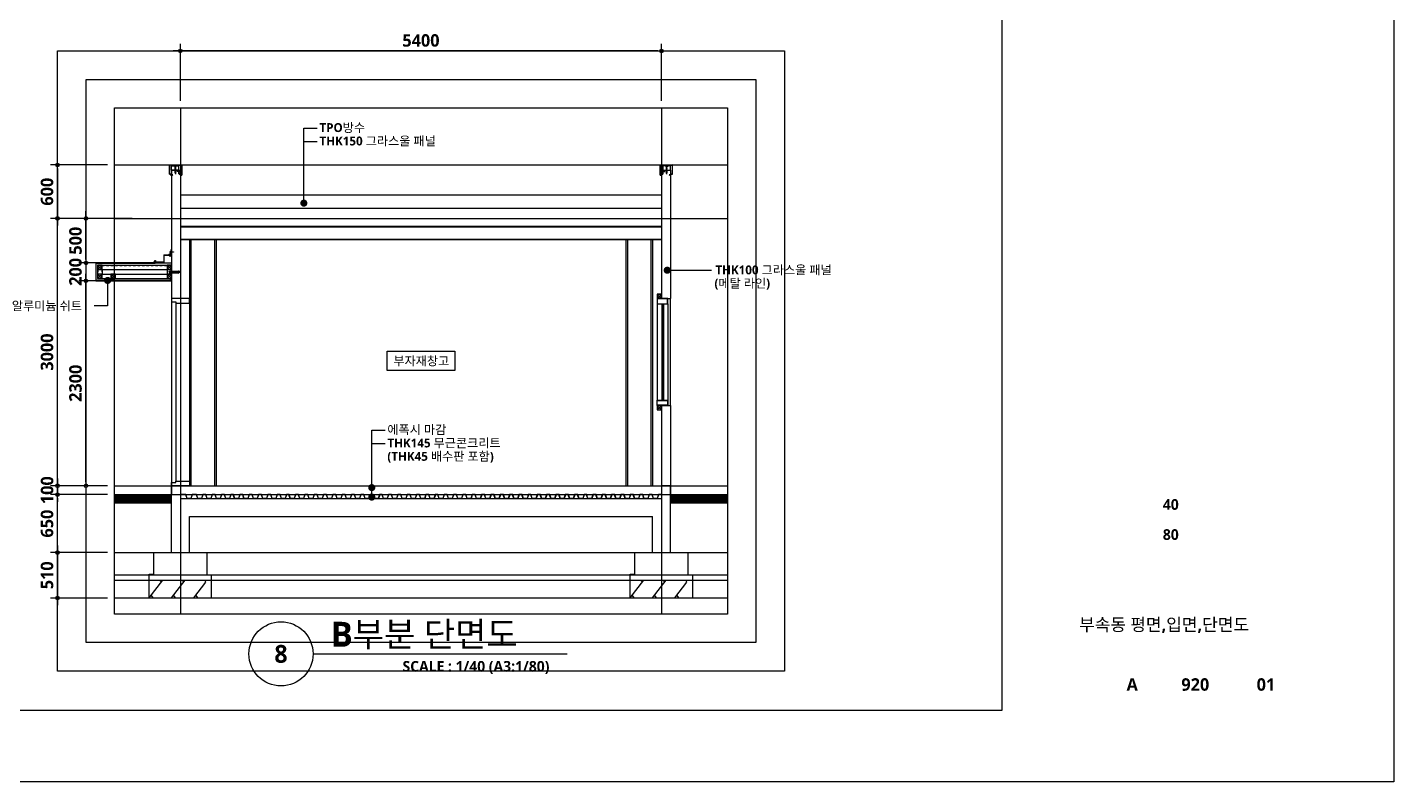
# Model space of a CAD drawing. Header units: millimetres. Extents: x 0 to 33600, y 0 to 23760.
# Drawn here: x 18263 to 33600, y 0 to 8466 of the extents above; entities that cross this region are included whole.
import ezdxf
from ezdxf.enums import TextEntityAlignment as Align

# ---------------------------------------------------------------- set-up
doc = ezdxf.new("R2010")
doc.units = ezdxf.units.MM
doc.header["$LTSCALE"] = 100
for name, pattern in [('CEN', [62, 60, -1, 0, -1]), ('CENTER2', [1.125, 0.75, -0.125, 0.125, -0.125]), ('HID', [0.5, 0.25, -0.25]), ('HIDDEN', [0.375, 0.25, -0.125]), ('X-REF 종단면도-2$0$HIDDEN', [0.375, 0.25, -0.125])]:
    doc.linetypes.add(name, pattern=pattern)
doc.layers.get('Defpoints').update_dxf_attribs({"color": 153})
for name, color, linetype in [('6', 6, 'Continuous'), ('7FIN', 5, 'Continuous'), ('A-ANNO-LEAD', 4, 'Continuous'), ('A-ANNO-TEXT1', 7, 'Continuous'), ('A-ANNO-TITL', 7, 'Continuous'), ('A-CEN2', 8, 'CENTER2'), ('A-ELE4', 31, 'Continuous'), ('A-ELEV-OUT3', 6, 'Continuous'), ('A-FLOR-GW', 6, 'Continuous'), ('A-FLOR-INSL', 8, 'Continuous'), ('A-FLOR-ROOM-IDEN', 7, 'Continuous'), ('A-ST-AXIS-DIM', 7, 'Continuous'), ('A-ST-CONC', 2, 'Continuous'), ('A-STL', 6, 'Continuous'), ('AA-DWXM-DOOR', 7, 'Continuous'), ('AA-FIN1', 6, 'Continuous'), ('AA-FIN2', 6, 'Continuous'), ('AA-XXXX-TXT1', 2, 'Continuous'), ('bo', 6, 'Continuous'), ('BOLT', 9, 'Continuous'), ('CEN', 1, 'Continuous'), ('DIM', 7, 'Continuous'), ('ELE4', 4, 'Continuous'), ('ELEV-3', 4, 'Continuous'), ('FIN', 5, 'Continuous'), ('fin-4', 4, 'Continuous'), ('flashing', 2, 'Continuous'), ('INSUL', 8, 'Continuous'), ('out-fin', 6, 'Continuous'), ('S_CEN', 5, 'CEN'), ('SS2', 7, 'Continuous'), ('X-REF 종단면도-2$0$HID', 9, 'X-REF 종단면도-2$0$HIDDEN'), ('XREF-x5열단면상세도$0$7ELE', 7, 'Continuous'), ('XREF-x5열단면상세도$0$ELE_창호', 7, 'Continuous')]:
    doc.layers.add(name, color=color, linetype=linetype)
doc.layers.add('G(그리드1)', color=185, linetype='Continuous', plot=False)
doc.styles.add('SH_대대리576', font='NanumGothicBold.ttf')
doc.dimstyles.new('SHP 75', dxfattribs={"dimscale": 40, "dimtxt": 3.5, "dimasz": 1, "dimexe": 2, "dimexo": 2, "dimgap": 1, "dimtad": 1, "dimdec": 0, "dimzin": 0, "dimdsep": 46, "dimtxsty": 'SH_대대리576', "dimblk": 'DIMDOT', "dimcen": 0.09, "dimclrd": 256, "dimclre": 256, "dimclrt": 3, "dimadec": 0, "dimazin": 1, "dimtfac": 1, "dimtdec": 0, "dimtix": 1, "dimtmove": 2, "dimatfit": 0, "dimldrblk": 'DIMDOT', "dimfxl": 1, "dimtfillclr": 3, "dimtolj": 1, "dimtzin": 0, "dimlwd": -1, "dimlwe": -1, "dimarcsym": 0})

# ---------------------------------------------------------------- blocks, each defined once
blk = doc.blocks.new('DIMDOT')
at = {"color": 0}
blk.add_line((-2, 0), (2, 0), dxfattribs=at)
for radius in [0.5, 0.25]:
    blk.add_circle((0, 0), radius, dxfattribs=at)
blk = doc.blocks.new('*D9585')
at = {"layer": 'A-ST-AXIS-DIM'}
for p, q in [((19981, 7641), (19981, 8281)), ((25341, 8201), (20021, 8201)), ((25381, 7641), (25381, 8281))]:
    blk.add_line(p, q, dxfattribs=at)
at = {"layer": 'Defpoints', "color": 0}
for p in [(19981, 8201), (19981, 7561), (25381, 7561)]:
    blk.add_point(p, dxfattribs=at)
at = {"layer": 'A-ST-AXIS-DIM', "linetype": 'ByBlock', "xscale": 40, "yscale": 40, "zscale": 40, "rotation": 180}
blk.add_blockref('DIMDOT', (19981, 8201), dxfattribs=at)
at = {"layer": 'A-ST-AXIS-DIM', "linetype": 'ByBlock', "xscale": 40, "yscale": 40, "zscale": 40}
blk.add_blockref('DIMDOT', (25381, 8201), dxfattribs=at)
at = {"layer": 'A-ST-AXIS-DIM', "color": 3, "insert": (22681, 8318), "char_height": 140, "attachment_point": 5, "style": 'SH_대대리576'}
blk.add_mtext('\\A1;5400', dxfattribs=at)
blk = doc.blocks.new('*D9586')
at = {"layer": 'A-ST-AXIS-DIM'}
for p, q in [((18601, 3361), (18601, 3401)), ((19161, 3321), (18521, 3321)), ((19161, 3221), (18521, 3221)), ((18601, 3321), (18601, 3221)), ((18601, 3181), (18601, 3141))]:
    blk.add_line(p, q, dxfattribs=at)
at = {"layer": 'Defpoints', "color": 0}
for p in [(18601, 3221), (19241, 3321), (19241, 3221)]:
    blk.add_point(p, dxfattribs=at)
at = {"layer": 'A-ST-AXIS-DIM', "linetype": 'ByBlock', "xscale": 40, "yscale": 40, "zscale": 40}
for p, rotation in [((18601, 3321), 270), ((18601, 3221), 90)]:
    blk.add_blockref('DIMDOT', p, dxfattribs=dict(at, rotation=rotation))
at = {"layer": 'A-ST-AXIS-DIM', "color": 3, "insert": (18485, 3271), "char_height": 140, "attachment_point": 5, "rotation": 90, "style": 'SH_대대리576'}
blk.add_mtext('\\A1;100', dxfattribs=at)
blk = doc.blocks.new('*D9587')
at = {"layer": 'A-ST-AXIS-DIM'}
for p, q in [((19161, 6321), (18521, 6321)), ((18601, 3361), (18601, 6281)), ((19161, 3321), (18521, 3321))]:
    blk.add_line(p, q, dxfattribs=at)
at = {"layer": 'Defpoints', "color": 0}
for p in [(18601, 6321), (19241, 6321), (19241, 3321)]:
    blk.add_point(p, dxfattribs=at)
at = {"layer": 'A-ST-AXIS-DIM', "linetype": 'ByBlock', "xscale": 40, "yscale": 40, "zscale": 40}
for p, rotation in [((18601, 6321), 90), ((18601, 3321), 270)]:
    blk.add_blockref('DIMDOT', p, dxfattribs=dict(at, rotation=rotation))
at = {"layer": 'A-ST-AXIS-DIM', "color": 3, "insert": (18484, 4821), "char_height": 140, "attachment_point": 5, "rotation": 90, "style": 'SH_대대리576'}
blk.add_mtext('\\A1;3000', dxfattribs=at)
blk = doc.blocks.new('*D9588')
at = {"layer": 'A-ST-AXIS-DIM'}
for p, q in [((19161, 6921), (18521, 6921)), ((18601, 6881), (18601, 6361)), ((19161, 6321), (18521, 6321))]:
    blk.add_line(p, q, dxfattribs=at)
at = {"layer": 'Defpoints', "color": 0}
for p in [(19241, 6921), (18601, 6321), (19241, 6321)]:
    blk.add_point(p, dxfattribs=at)
at = {"layer": 'A-ST-AXIS-DIM', "linetype": 'ByBlock', "xscale": 40, "yscale": 40, "zscale": 40}
for p, rotation in [((18601, 6921), 90), ((18601, 6321), 270)]:
    blk.add_blockref('DIMDOT', p, dxfattribs=dict(at, rotation=rotation))
at = {"layer": 'A-ST-AXIS-DIM', "color": 3, "insert": (18484, 6621), "char_height": 140, "attachment_point": 5, "rotation": 90, "style": 'SH_대대리576'}
blk.add_mtext('\\A1;600', dxfattribs=at)
blk = doc.blocks.new('ee')
at = {"layer": 'ELEV-3', "color": 4}
for p, q in [((-1, 6), (0, 6)), ((-1, 6), (-1, -6)), ((0, 6), (0, -6)), ((0, 2), (14, 2)), ((6, 3), (5, -3)), ((7, 3), (6, -3)), ((8, 3), (7, -3)), ((9, 3), (8, -3)), ((10, 3), (9, -3)), ((11, 3), (10, -3)), ((14, 1), (10, -2)), ((16, 0), (10, -2)), ((14, 2), (16, 0)), ((14, 1), (16, 0)), ((14, -2), (16, 0)), ((-1, -6), (0, -6)), ((0, -2), (14, -2))]:
    blk.add_line(p, q, dxfattribs=at)
at = {"layer": 'ELEV-3'}
blk.add_arc((4, 0), 7.03, 138.0574, 221.9426, dxfattribs=at)
at = {"layer": 'ELEV-3', "color": 4}
blk.add_arc((15, 1), 1.3, 147.2636, 220.3666, dxfattribs=at)
blk = doc.blocks.new('sb80')
at = {"color": 7}
for p, q in [((4, 71), (-4, 67)), ((-1, 70), (-4, 69)), ((4, 69), (-4, 65)), ((4, 67), (-4, 63)), ((4, 65), (-4, 62)), ((4, 63), (-4, 60)), ((4, 61), (-4, 58)), ((4, 60), (-4, 56)), ((4, 58), (-4, 54)), ((4, 56), (-4, 52)), ((4, 54), (-4, 51)), ((4, 52), (-4, 49)), ((4, 50), (-4, 47)), ((4, 49), (-4, 45)), ((4, 47), (-4, 43)), ((4, 45), (-4, 41)), ((4, 43), (-4, 40)), ((4, 41), (-4, 38)), ((4, 39), (-4, 36)), ((4, 38), (-4, 34)), ((4, 36), (-4, 32)), ((4, 34), (-4, 30)), ((4, 32), (-4, 29)), ((4, 30), (-4, 27)), ((4, 28), (-4, 25)), ((-3, 74), (-3, 70)), ((-3, 69), (-3, 68)), ((-3, 67), (-3, 66)), ((-3, 65), (-3, 64)), ((-3, 63), (-3, 62)), ((-3, 62), (-3, 61)), ((-3, 60), (-3, 59)), ((-3, 58), (-3, 57)), ((-3, 56), (-3, 55)), ((-3, 54), (-3, 53)), ((-3, 52), (-3, 51)), ((-3, 51), (-3, 50)), ((-3, 49), (-3, 48)), ((-3, 47), (-3, 46)), ((-3, 45), (-3, 44)), ((-3, 43), (-3, 42)), ((-3, 41), (-3, 40)), ((-3, 40), (-3, 39)), ((-3, 38), (-3, 37)), ((-3, 36), (-3, 35)), ((-3, 34), (-3, 33)), ((-3, 32), (-3, 31)), ((-3, 30), (-3, 29)), ((-3, 29), (-3, 28)), ((-3, 28), (-3, 28)), ((-3, 27), (-3, 26)), ((-3, 25), (3, 25)), ((-3, 25), (-3, 0)), ((4, 60), (0, 58)), ((4, 27), (0, 25)), ((3, 74), (3, 71)), ((3, 70), (3, 69)), ((3, 68), (3, 67)), ((3, 66), (3, 65)), ((3, 64), (3, 63)), ((3, 62), (3, 61)), ((3, 61), (3, 60)), ((3, 59), (3, 58)), ((3, 57), (3, 56)), ((3, 55), (3, 54)), ((3, 53), (3, 52)), ((3, 51), (3, 50)), ((3, 50), (3, 49)), ((3, 48), (3, 47)), ((3, 46), (3, 45)), ((3, 46), (3, 45)), ((3, 44), (3, 43)), ((3, 42), (3, 41)), ((3, 40), (3, 39)), ((3, 39), (3, 38)), ((3, 37), (3, 36)), ((3, 35), (3, 34)), ((3, 33), (3, 32)), ((3, 31), (3, 30)), ((3, 29), (3, 28)), ((3, 28), (3, 27)), ((3, 26), (3, 0)), ((-5, -3), (-5, -3)), ((-4, -9), (-4, -4)), ((3, -9), (-3, -9)), ((-2, -9), (-2, -3)), ((2, -9), (2, -3)), ((4, -9), (4, -4))]:
    blk.add_line(p, q, dxfattribs=at)
for points in [[(7, -1), (7, 0), (-7, 0), (-7, -1)], [(-4, 67), (-3, 68), (3, 71), (4, 71), (3, 70), (-3, 67)], [(-4, 69), (-3, 70), (-2, 70), (-1, 70), (-2, 69), (-3, 69)], [(-4, 65), (-3, 66), (3, 69), (4, 69), (3, 68), (-3, 65)], [(-4, 63), (-3, 64), (3, 67), (4, 67), (3, 66), (-3, 63)], [(-4, 62), (-3, 62), (3, 65), (4, 65), (3, 64), (-3, 62)], [(-4, 60), (-3, 61), (3, 63), (4, 63), (3, 62), (-3, 60)], [(-4, 58), (-3, 59), (3, 61), (4, 61), (3, 61), (-3, 58)], [(-4, 56), (-3, 57), (3, 60), (4, 60), (3, 59), (-3, 56)], [(-4, 54), (-3, 55), (3, 58), (4, 58), (3, 57), (-3, 54)], [(-4, 52), (-3, 53), (3, 56), (4, 56), (3, 55), (-3, 52)], [(-4, 51), (-3, 51), (3, 54), (4, 54), (3, 53), (-3, 51)], [(-4, 49), (-3, 50), (3, 52), (4, 52), (3, 51), (-3, 49)], [(-4, 47), (-3, 48), (3, 50), (4, 50), (3, 50), (-3, 47)], [(-4, 45), (-3, 46), (3, 49), (4, 49), (3, 48), (-3, 45)], [(-4, 43), (-3, 44), (3, 47), (4, 47), (3, 46), (-3, 43)], [(-4, 41), (-3, 42), (3, 45), (4, 45), (3, 44), (-3, 41)], [(-4, 40), (-3, 40), (3, 43), (4, 43), (3, 42), (-3, 40)], [(-4, 38), (-3, 39), (3, 41), (4, 41), (3, 40), (-3, 38)], [(-4, 36), (-3, 37), (3, 39), (4, 39), (3, 39), (-3, 36)], [(-4, 34), (-3, 35), (3, 38), (4, 38), (3, 37), (-3, 34)], [(-4, 32), (-3, 33), (3, 36), (4, 36), (3, 35), (-3, 32)], [(-4, 30), (-3, 31), (3, 34), (4, 34), (3, 33), (-3, 30)], [(-4, 29), (-3, 29), (3, 32), (4, 32), (3, 31), (-3, 29)], [(-4, 27), (-3, 28), (3, 30), (4, 30), (3, 29), (-3, 27)], [(-4, 25), (-3, 26), (3, 28), (4, 28), (3, 28), (-3, 25)], [(0, 25), (1, 26), (3, 27), (4, 27), (3, 26), (1, 25)], [(-8, -1), (8, -1), (8, -1), (-8, -1)], [(-5, -2), (5, -2), (8, -1), (-8, -1)], [(5, -2), (5, -3), (-5, -3), (-5, -2)]]:
    blk.add_lwpolyline(points, close=True, dxfattribs=at)
for points in [[(-3, 69), (-4, 69), (-3, 68)], [(-3, 67), (-4, 67), (-3, 66)], [(-3, 65), (-4, 65), (-3, 64)], [(-3, 63), (-4, 63), (-3, 63)], [(-3, 61), (-4, 62), (-3, 61)], [(-3, 59), (-4, 60), (-3, 59)], [(-3, 58), (-4, 58), (-3, 57)], [(-3, 56), (-4, 56), (-3, 55)], [(-3, 54), (-4, 54), (-3, 53)], [(-3, 52), (-4, 52), (-3, 52)], [(-3, 50), (-4, 51), (-3, 50)], [(-3, 48), (-4, 49), (-3, 48)], [(-3, 47), (-4, 47), (-3, 46)], [(-3, 45), (-4, 45), (-3, 44)], [(-3, 43), (-4, 43), (-3, 42)], [(-3, 41), (-4, 41), (-3, 41)], [(-3, 39), (-4, 40), (-3, 39)], [(-3, 37), (-4, 38), (-3, 37)], [(-3, 36), (-4, 36), (-3, 35)], [(-3, 34), (-4, 34), (-3, 33)], [(-3, 32), (-4, 32), (-3, 31)], [(-3, 30), (-4, 30), (-3, 30)], [(-3, 28), (-4, 29), (-3, 28)], [(-3, 26), (-4, 27), (-3, 26)], [(-3, 74), (0, 79), (3, 74)], [(3, 72), (-1, 70), (-3, 71), (-1, 74), (0, 79)], [(3, 71), (4, 71), (3, 71)], [(3, 71), (4, 71), (3, 71)], [(3, 69), (4, 69), (3, 69)], [(3, 69), (4, 69), (3, 69)], [(3, 67), (4, 67), (3, 68)], [(3, 67), (4, 67), (3, 68)], [(3, 65), (4, 65), (3, 66)], [(3, 65), (4, 65), (3, 66)], [(3, 64), (4, 63), (3, 64)], [(3, 64), (4, 63), (3, 64)], [(3, 62), (4, 61), (3, 62)], [(3, 62), (4, 61), (3, 62)], [(3, 60), (4, 60), (3, 60)], [(3, 60), (4, 60), (3, 60)], [(3, 60), (4, 60), (3, 60)], [(3, 60), (4, 60), (3, 60)], [(3, 58), (4, 58), (3, 59)], [(3, 58), (4, 58), (3, 59)], [(3, 56), (4, 56), (3, 57)], [(3, 56), (4, 56), (3, 57)], [(3, 54), (4, 54), (3, 55)], [(3, 54), (4, 54), (3, 55)], [(3, 53), (4, 52), (3, 53)], [(3, 53), (4, 52), (3, 53)], [(3, 51), (4, 50), (3, 51)], [(3, 51), (4, 50), (3, 51)], [(3, 49), (4, 49), (3, 49)], [(3, 49), (4, 49), (3, 49)], [(3, 47), (4, 47), (3, 48)], [(3, 47), (4, 47), (3, 48)], [(3, 45), (4, 45), (3, 46)], [(3, 45), (4, 45), (3, 46)], [(3, 43), (4, 43), (3, 44)], [(3, 43), (4, 43), (3, 44)], [(3, 42), (4, 41), (3, 42)], [(3, 42), (4, 41), (3, 42)], [(3, 40), (4, 39), (3, 40)], [(3, 40), (4, 39), (3, 40)], [(3, 38), (4, 38), (3, 38)], [(3, 38), (4, 38), (3, 38)], [(3, 36), (4, 36), (3, 37)], [(3, 36), (4, 36), (3, 37)], [(3, 34), (4, 34), (3, 35)], [(3, 34), (4, 34), (3, 35)], [(3, 32), (4, 32), (3, 33)], [(3, 32), (4, 32), (3, 33)], [(3, 31), (4, 30), (3, 31)], [(3, 31), (4, 30), (3, 31)], [(3, 29), (4, 28), (3, 29)], [(3, 29), (4, 28), (3, 29)], [(3, 27), (4, 27), (3, 27)], [(3, 27), (4, 27), (3, 27)]]:
    blk.add_lwpolyline(points, dxfattribs=at)
for centre, radius, start, end in [((-5, -4), 0.5, 0, 90), ((-3, -7), 1.81, 226.3972, 313.6028), ((0, -5), 4.25, 241.9275, 298.0725), ((3, -7), 1.81, 226.3972, 313.6028), ((5, -4), 0.5, 90, 180)]:
    blk.add_arc(centre, radius, start, end, dxfattribs=at)
at = {"layer": 'CEN'}
blk.add_line((0, -13), (0, 87), dxfattribs=at)
blk = doc.blocks.new('HILTI')
at = {"layer": 'BOLT', "linetype": 'HIDDEN'}
blk.add_lwpolyline([(0, -2), (-26, 0), (0, 2)], dxfattribs=at)
at = {"layer": 'BOLT'}
blk.add_lwpolyline([(0, -4, 1), (0, 4)], format="xyb", close=True, dxfattribs=at)
blk = doc.blocks.new('G$C4E6AC62A')
for p, q in [((109, 1780), (98, 1787)), ((123, 1780), (125, 1787))]:
    blk.add_line(p, q)
at = {"linetype": 'ByBlock'}
for p, q in [((155, 1695), (155, 1738)), ((158, 1738), (155, 1738)), ((185, 1695), (155, 1695)), ((158, 1698), (158, 1738)), ((158, 1698), (185, 1698)), ((185, 1698), (185, 1695))]:
    blk.add_line(p, q, dxfattribs=at)
at = {"layer": '6', "linetype": 'ByBlock'}
blk.add_line((158, 1698), (158, 1708), dxfattribs=at)
at = {"layer": 'A-FLOR-GW'}
for p, q in [((74, 1788), (154, 1788)), ((74, 1788), (155, 1788)), ((74, 1738), (74, 1788)), ((74, 1787), (155, 1787)), ((155, 1738), (74, 1738)), ((155, 1738), (155, 1788)), ((159, 1695), (175, 1695)), ((174, 1694), (159, 1694)), ((174, 1680), (174, 1694)), ((175, 1695), (175, 1681)), ((189, 1680), (174, 1680)), ((175, 1681), (188, 1681))]:
    blk.add_line(p, q, dxfattribs=at)
blk.add_lwpolyline([(188, 1681), (188, 1789), (52, 1795), (52, 1692), (72, 1692), (72, 1673), (73, 1673), (73, 1683), (73, 1683), (73, 1673), (71, 1673), (71, 1691), (51, 1691), (51, 1796), (189, 1790), (189, 1680)], dxfattribs=at)
at = {"layer": 'flashing'}
blk.add_line((159, 1694), (159, 1695), dxfattribs=at)
at = {"layer": 'X-REF 종단면도-2$0$HID', "linetype": 'ByBlock'}
blk.add_line((170, 1695), (170, 1706), dxfattribs=at)
at = {"layer": 'bo', "xscale": -1, "rotation": 180}
blk.add_blockref('ee', (71, 1683), dxfattribs=at)
at = {"layer": 'bo', "rotation": 90.00000000000001}
blk.add_blockref('ee', (166, 1694), dxfattribs=at)
at = {"layer": 'DIM', "xscale": -1, "rotation": 180}
blk.add_blockref('sb80', (116, 1780), dxfattribs=at)
at = {"layer": 'INSUL'}
blk.add_blockref('HILTI', (158, 1724), dxfattribs=at)
blk = doc.blocks.new('G$C9C1F256A')
at = {"layer": 'A-CEN2'}
for p, q in [((670, 207, 0), (642, 207, 0)), ((187, 0, 0), (187, 27)), ((843, 0, 0), (843, 27, 0))]:
    blk.add_line(p, q, dxfattribs=at)
at = {"layer": 'A-STL'}
for p, q in [((663, 201, 0), (0, 201)), ((0, 201), (0, 1)), ((3, 4), (3, 198)), ((3, 198), (666, 198, 0)), ((663, 213, 0), (663, 201, 0)), ((666, 213, 0), (666, 198, 0)), ((0, 1), (180, 1)), ((177, 4), (3, 4)), ((197, 26), (177, 26)), ((177, 26), (177, 4)), ((194, 23), (180, 23)), ((180, 23), (180, 1)), ((194, 23), (194, 1)), ((834, 4), (194, 4)), ((194, 1), (837, 1)), ((197, 1), (194, 1)), ((197, 26), (197, 4)), ((850, 26), (834, 26)), ((834, 26), (834, 4)), ((837, 1), (837, 23)), ((837, 23), (850, 23)), ((850, 23), (850, 26))]:
    blk.add_line(p, q, dxfattribs=at)
at = {"layer": 'ELE4'}
for p, q in [((824, 108), (837, 108)), ((824, 107), (824, 108)), ((824, 107), (824, 95)), ((824, 95), (824, 94)), ((824, 94), (837, 94)), ((825, 107), (825, 96)), ((825, 107), (837, 107)), ((825, 96), (837, 96)), ((837, 110), (837, 92)), ((838, 108), (847, 108)), ((838, 94), (847, 94)), ((839, 114), (846, 114)), ((839, 88), (846, 88)), ((848, 123), (850, 123)), ((848, 123), (848, 79)), ((848, 111), (848, 91)), ((848, 79), (850, 79)), ((850, 123), (850, 79)), ((850, 110), (916, 110)), ((850, 108), (916, 108)), ((850, 94), (916, 94)), ((850, 92), (916, 92)), ((916, 101), (930, 106)), ((916, 101), (930, 96)), ((917, 110), (927, 114)), ((917, 92), (927, 88)), ((918, 108), (931, 112)), ((918, 94), (931, 90)), ((930, 106), (927, 114)), ((930, 96), (927, 88)), ((934, 111), (934, 91))]:
    blk.add_line(p, q, dxfattribs=at)
for centre, radius, start, end in [((841, 110), 4.24, 118.4127, 222.6627), ((857, 101), 20.5, 161.2488, 198.7512), ((841, 92), 4.24, 137.3373, 241.5873), ((844, 110), 4.24, 317.3373, 61.5873), ((844, 92), 4.24, 298.4127, 42.6627), ((827, 101), 20.5, 341.2488, 18.7512), ((916, 113), 2.2, 270, 288.4349), ((916, 113), 4.95, 270, 288.4349), ((916, 89), 4.95, 71.5651, 90), ((916, 89), 2.2, 71.5651, 90), ((932, 111), 1.65, 0, 108.4349), ((932, 91), 1.65, 251.5651, 0)]:
    blk.add_arc(centre, radius, start, end, dxfattribs=at)
at = {"layer": 'FIN'}
for p, q in [((657, 201, 0), (657, 213, 0)), ((194, 17), (180, 17)), ((850, 17, 0), (837, 17, 0))]:
    blk.add_line(p, q, dxfattribs=at)
for centre, start, end in [((644, 207, 0), 314.6473, 47.8509), ((187, -4, 0), 36.959, 143.041), ((843, -4), 36.959, 143.041)]:
    blk.add_arc(centre, 8.26, start, end, dxfattribs=at)
at = {"layer": 'out-fin'}
for p, q in [((837, 326), (830, 326)), ((830, 326), (830, 318)), ((830, 318), (837, 318)), ((830, 309), (837, 309)), ((830, 309), (830, 304)), ((845, 330), (837, 330)), ((837, 330), (837, 314)), ((837, 314), (845, 314)), ((837, 309), (837, 304)), ((845, 298), (845, 351)), ((845, 325), (871, 325)), ((845, 323), (849, 323)), ((871, 321), (845, 321)), ((847, 353), (850, 353)), ((871, 325), (871, 321)), ((650, 213, 0), (661, 213, 0)), ((661, 228, 0), (669, 228, 0)), ((661, 213, 0), (661, 228, 0)), ((661, 213, 0), (764, 213, 0)), ((661, 207, 0), (661, 213, 0)), ((661, 207, 0), (769, 207, 0)), ((663, 223, 0), (667, 223, 0)), ((663, 223, 0), (663, 213, 0)), ((667, 223, 0), (667, 213, 0)), ((669, 228, 0), (669, 213, 0)), ((669, 213, 0), (680, 213, 0)), ((764, 293), (850, 293)), ((764, 293), (764, 213, 0)), ((769, 288, 0), (845, 288)), ((769, 207, 0), (769, 288, 0)), ((820, 293), (820, 296)), ((822, 298), (845, 298)), ((827, 304), (840, 304)), ((827, 304), (827, 298)), ((827, 282), (827, 288)), ((827, 282), (840, 282)), ((829, 304), (829, 298)), ((829, 282), (829, 288)), ((830, 276), (830, 282)), ((830, 276), (837, 276)), ((837, 276), (837, 282)), ((838, 304), (838, 298)), ((838, 282), (838, 288)), ((840, 304), (840, 298)), ((840, 282), (840, 288)), ((845, 288), (845, 293))]:
    blk.add_line(p, q, dxfattribs=at)
for centre in [(847, 351), (822, 296)]:
    blk.add_arc(centre, 2, 90, 180, dxfattribs=at)
at = {"layer": 'S_CEN'}
for p, q in [((68, 128), (22, 174)), ((22, 128), (68, 174)), ((848, 128), (802, 174)), ((802, 128), (848, 174)), ((68, 28), (22, 74)), ((22, 28), (68, 74)), ((172, 28), (218, 74)), ((218, 28), (172, 74)), ((848, 28), (802, 74)), ((802, 28), (848, 74))]:
    blk.add_line(p, q, dxfattribs=at)
at = {"layer": 'S_CEN', "linetype": 'HID'}
for p, q in [((70, 174), (850, 174)), ((22, 126), (22, 76)), ((68, 126), (68, 76)), ((68, 74), (848, 74)), ((68, 28), (848, 28)), ((70, 128), (850, 128)), ((802, 126), (802, 76)), ((848, 126), (848, 76))]:
    blk.add_line(p, q, dxfattribs=at)
at = {"layer": 'SS2'}
for p, q in [((70, 176), (850, 176)), ((20, 126), (20, 76)), ((68, 76), (848, 76)), ((68, 26), (848, 26)), ((70, 126), (850, 126)), ((70, 126), (70, 76)), ((800, 126), (800, 76)), ((850, 126), (850, 76))]:
    blk.add_line(p, q, dxfattribs=at)
for points in [[(70, 126), (70, 176), (20, 176), (20, 126)], [(68, 128), (68, 174), (22, 174), (22, 128)], [(850, 126), (850, 176), (800, 176), (800, 126)], [(848, 128), (848, 174), (802, 174), (802, 128)], [(70, 26), (70, 76), (20, 76), (20, 26)], [(68, 28), (68, 74), (22, 74), (22, 28)], [(170, 76), (170, 26), (220, 26), (220, 76)], [(172, 74), (172, 28), (218, 28), (218, 74)], [(850, 26), (850, 76), (800, 76), (800, 26)], [(848, 28), (848, 74), (802, 74), (802, 28)]]:
    blk.add_lwpolyline(points, close=True, dxfattribs=at)
blk = doc.blocks.new('door')
at = {"layer": 'AA-DWXM-DOOR'}
for p, q in [((0, -35), (0, -2065)), ((50, -50), (50, -2050))]:
    blk.add_line(p, q, dxfattribs=at)
at = {"layer": 'AA-DWXM-DOOR', "color": 8}
blk.add_line((200, -50), (200, -2050), dxfattribs=at)
at = {"layer": 'AA-DWXM-DOOR'}
for points in [[(0, 0), (0, -35), (50, -35), (50, -50), (200, -50), (200, 0), (0, 0), (0, 0)], [(10, 0), (10, 0)], [(0, -2100), (0, -2065), (50, -2065), (50, -2050), (200, -2050), (200, -2100), (0, -2100), (0, -2100)], [(10, -2100), (10, -2100)]]:
    blk.add_lwpolyline(points, dxfattribs=at)
blk = doc.blocks.new('*U9027')
at = {"layer": 'A-ANNO-TITL'}
blk.add_line((0, 0), (3566, 0), dxfattribs=at)
blk.add_circle((-450, 0), 450, dxfattribs=at)
at = {"layer": 'AA-XXXX-TXT1', "style": 'SH_대대리576'}
blk.add_attdef('DWG.TITLE', (250, 100), '', height=350, dxfattribs=at)
at = {"layer": 'AA-XXXX-TXT1', "color": 7, "style": 'SH_대대리576'}
blk.add_attdef('NO1', text='', height=300, dxfattribs=at).set_placement((-450, 0), align=Align.MIDDLE)
at = {"layer": 'AA-XXXX-TXT1', "style": 'SH_대대리576'}
blk.add_attdef('SCALE', text='', height=150, dxfattribs=at).set_placement((3316, -100), align=Align.TOP_RIGHT)
blk = doc.blocks.new('*D9615')
at = {"layer": 'A-ST-AXIS-DIM'}
for p, q in [((19161, 3221), (18521, 3221)), ((18601, 2611), (18601, 3181)), ((19161, 2571), (18521, 2571))]:
    blk.add_line(p, q, dxfattribs=at)
at = {"layer": 'Defpoints', "color": 0}
for p in [(18601, 3221), (19241, 3221), (19241, 2571)]:
    blk.add_point(p, dxfattribs=at)
at = {"layer": 'A-ST-AXIS-DIM', "linetype": 'ByBlock', "xscale": 40, "yscale": 40, "zscale": 40}
for p, rotation in [((18601, 3221), 90), ((18601, 2571), 270)]:
    blk.add_blockref('DIMDOT', p, dxfattribs=dict(at, rotation=rotation))
at = {"layer": 'A-ST-AXIS-DIM', "color": 3, "insert": (18484, 2896), "char_height": 140, "attachment_point": 5, "rotation": 90, "style": 'SH_대대리576'}
blk.add_mtext('\\A1;650', dxfattribs=at)
blk = doc.blocks.new('*D9616')
at = {"layer": 'A-ST-AXIS-DIM'}
for p, q in [((19161, 2571), (18521, 2571)), ((18601, 2531), (18601, 2101)), ((19161, 2061), (18521, 2061))]:
    blk.add_line(p, q, dxfattribs=at)
at = {"layer": 'Defpoints', "color": 0}
for p in [(19241, 2571), (18601, 2061), (19241, 2061)]:
    blk.add_point(p, dxfattribs=at)
at = {"layer": 'A-ST-AXIS-DIM', "linetype": 'ByBlock', "xscale": 40, "yscale": 40, "zscale": 40}
for p, rotation in [((18601, 2571), 90), ((18601, 2061), 270)]:
    blk.add_blockref('DIMDOT', p, dxfattribs=dict(at, rotation=rotation))
at = {"layer": 'A-ST-AXIS-DIM', "color": 3, "insert": (18484, 2316), "char_height": 140, "attachment_point": 5, "rotation": 90, "style": 'SH_대대리576'}
blk.add_mtext('\\A1;510', dxfattribs=at)
blk = doc.blocks.new('*D9628')
at = {"layer": 'A-ST-AXIS-DIM'}
for p, q in [((19407, 5621), (18841, 5621)), ((18921, 3361), (18921, 5581)), ((19161, 3321), (18841, 3321))]:
    blk.add_line(p, q, dxfattribs=at)
at = {"layer": 'Defpoints', "color": 0}
for p in [(18921, 5621), (19487, 5621), (19241, 3321)]:
    blk.add_point(p, dxfattribs=at)
at = {"layer": 'A-ST-AXIS-DIM', "linetype": 'ByBlock', "xscale": 40, "yscale": 40, "zscale": 40}
for p, rotation in [((18921, 5621), 90), ((18921, 3321), 270)]:
    blk.add_blockref('DIMDOT', p, dxfattribs=dict(at, rotation=rotation))
at = {"layer": 'A-ST-AXIS-DIM', "color": 3, "insert": (18804, 4471), "char_height": 140, "attachment_point": 5, "rotation": 90, "style": 'SH_대대리576'}
blk.add_mtext('\\A1;2300', dxfattribs=at)
blk = doc.blocks.new('*D9629')
at = {"layer": 'A-ST-AXIS-DIM'}
for p, q in [((18921, 5861), (18921, 5901)), ((19385, 5821), (18841, 5821)), ((18921, 5821), (18921, 5621)), ((19407, 5621), (18841, 5621)), ((18921, 5581), (18921, 5541))]:
    blk.add_line(p, q, dxfattribs=at)
at = {"layer": 'Defpoints', "color": 0}
for p in [(19465, 5821), (18921, 5621), (19487, 5621)]:
    blk.add_point(p, dxfattribs=at)
at = {"layer": 'A-ST-AXIS-DIM', "linetype": 'ByBlock', "xscale": 40, "yscale": 40, "zscale": 40}
for p, rotation in [((18921, 5821), 270), ((18921, 5621), 90)]:
    blk.add_blockref('DIMDOT', p, dxfattribs=dict(at, rotation=rotation))
at = {"layer": 'A-ST-AXIS-DIM', "color": 3, "insert": (18804, 5721), "char_height": 140, "attachment_point": 5, "rotation": 90, "style": 'SH_대대리576'}
blk.add_mtext('\\A1;200', dxfattribs=at)
blk = doc.blocks.new('*D9630')
at = {"layer": 'A-ST-AXIS-DIM'}
for p, q in [((19439, 6321), (18841, 6321)), ((18921, 5861), (18921, 6281)), ((19385, 5821), (18841, 5821))]:
    blk.add_line(p, q, dxfattribs=at)
at = {"layer": 'Defpoints', "color": 0}
for p in [(18921, 6321), (19519, 6321), (19465, 5821)]:
    blk.add_point(p, dxfattribs=at)
at = {"layer": 'A-ST-AXIS-DIM', "linetype": 'ByBlock', "xscale": 40, "yscale": 40, "zscale": 40}
for p, rotation in [((18921, 6321), 90), ((18921, 5821), 270)]:
    blk.add_blockref('DIMDOT', p, dxfattribs=dict(at, rotation=rotation))
at = {"layer": 'A-ST-AXIS-DIM', "color": 3, "insert": (18804, 6071), "char_height": 140, "attachment_point": 5, "rotation": 90, "style": 'SH_대대리576'}
blk.add_mtext('\\A1;500', dxfattribs=at)

msp = doc.modelspace()

# ---------------------------------------------------------------- linework, layer by layer
for p, q in [((21366.7, 6492.8), (21366.7, 7333.2)), ((21366.7, 7333.2), (21516.7, 7333.2)), ((21366.7, 7183.2), (21516.7, 7183.2)), ((22128.8, 3193.9), (22128.8, 3943.9)), ((22128.8, 3943.9), (22278.8, 3943.9)), ((22128.8, 3793.9), (22278.8, 3793.9))]:
    msp.add_line(p, q)
for points in [[(25445.8, 5739.7), (25944.2, 5739.7)], [(19163.8, 5625.3), (19163.8, 5340.7), (19013.8, 5340.7)]]:
    msp.add_lwpolyline(points)
at = {"layer": '7FIN'}
for points in [[(21761.4, 3178.4), (21741.2, 3178.4), (21726.4, 3221.4), (21691.4, 3221.4), (21676.6, 3178.4), (21636.1, 3178.4), (21621.4, 3221.4), (21586.4, 3221.4), (21571.6, 3178.4), (21531.2, 3178.4), (21516.4, 3221.4), (21481.4, 3221.4), (21466.6, 3178.4), (21426.2, 3178.4), (21411.4, 3221.4), (21376.4, 3221.4), (21361.6, 3178.4), (21321.2, 3178.4), (21306.4, 3221.4), (21271.4, 3221.4), (21256.6, 3178.4), (21216.2, 3178.4), (21201.4, 3221.4), (21171.4, 3221.4), (21156.6, 3178.4), (21116.2, 3178.4), (21101.4, 3221.4), (21066.4, 3221.4), (21051.6, 3178.4), (21011.2, 3178.4), (20996.4, 3221.4), (20961.4, 3221.4), (20946.6, 3178.4), (20906.2, 3178.4), (20891.4, 3221.4), (20856.4, 3221.4), (20841.6, 3178.4), (20801.2, 3178.4), (20786.4, 3221.4), (20751.4, 3221.4), (20736.6, 3178.4), (20696.2, 3178.4), (20681.4, 3221.4), (20646.4, 3221.4), (20631.6, 3178.4), (20591.2, 3178.4), (20576.4, 3221.4), (20546.4, 3221.4), (20531.6, 3178.4), (20491.2, 3178.4), (20476.4, 3221.4), (20441.4, 3221.4), (20426.6, 3178.4), (20386.1, 3178.4), (20371.4, 3221.4), (20336.4, 3221.4), (20321.6, 3178.4), (20281.2, 3178.4), (20266.4, 3221.4), (20231.4, 3221.4), (20216.6, 3178.4), (20176.2, 3178.4), (20161.4, 3221.4), (20113.2, 3221.4), (20098.4, 3178.4), (20058, 3178.4), (20043.2, 3221.4), (19981.4, 3221.4)], [(23431.4, 3178.4), (23411.2, 3178.4), (23396.4, 3221.4), (23361.4, 3221.4), (23346.6, 3178.4), (23306.1, 3178.4), (23291.4, 3221.4), (23256.4, 3221.4), (23241.6, 3178.4), (23201.2, 3178.4), (23186.4, 3221.4), (23151.4, 3221.4), (23136.6, 3178.4), (23096.2, 3178.4), (23081.4, 3221.4), (23046.4, 3221.4), (23031.6, 3178.4), (22991.2, 3178.4), (22976.4, 3221.4), (22941.4, 3221.4), (22926.6, 3178.4), (22886.2, 3178.4), (22871.4, 3221.4), (22841.4, 3221.4), (22826.6, 3178.4), (22786.2, 3178.4), (22771.4, 3221.4), (22736.4, 3221.4), (22721.6, 3178.4), (22681.2, 3178.4), (22666.4, 3221.4), (22631.4, 3221.4), (22616.6, 3178.4), (22576.2, 3178.4), (22561.4, 3221.4), (22526.4, 3221.4), (22511.6, 3178.4), (22471.2, 3178.4), (22456.4, 3221.4), (22421.4, 3221.4), (22406.6, 3178.4), (22366.2, 3178.4), (22351.4, 3221.4), (22316.4, 3221.4), (22301.6, 3178.4), (22261.2, 3178.4), (22246.4, 3221.4), (22216.4, 3221.4), (22201.6, 3178.4), (22161.2, 3178.4), (22146.4, 3221.4), (22111.4, 3221.4), (22096.6, 3178.4), (22056.1, 3178.4), (22041.4, 3221.4), (22006.4, 3221.4), (21991.6, 3178.4), (21951.2, 3178.4), (21936.4, 3221.4), (21901.4, 3221.4), (21886.6, 3178.4), (21846.2, 3178.4), (21831.4, 3221.4), (21796.4, 3221.4), (21781.6, 3178.4), (21741.2, 3178.4), (21726.4, 3221.4), (21701.4, 3221.4)], [(25101.4, 3178.4), (25081.2, 3178.4), (25066.4, 3221.4), (25031.4, 3221.4), (25016.6, 3178.4), (24976.1, 3178.4), (24961.4, 3221.4), (24926.4, 3221.4), (24911.6, 3178.4), (24871.2, 3178.4), (24856.4, 3221.4), (24821.4, 3221.4), (24806.6, 3178.4), (24766.2, 3178.4), (24751.4, 3221.4), (24716.4, 3221.4), (24701.6, 3178.4), (24661.2, 3178.4), (24646.4, 3221.4), (24611.4, 3221.4), (24596.6, 3178.4), (24556.2, 3178.4), (24541.4, 3221.4), (24511.4, 3221.4), (24496.6, 3178.4), (24456.2, 3178.4), (24441.4, 3221.4), (24406.4, 3221.4), (24391.6, 3178.4), (24351.2, 3178.4), (24336.4, 3221.4), (24301.4, 3221.4), (24286.6, 3178.4), (24246.2, 3178.4), (24231.4, 3221.4), (24196.4, 3221.4), (24181.6, 3178.4), (24141.2, 3178.4), (24126.4, 3221.4), (24091.4, 3221.4), (24076.6, 3178.4), (24036.2, 3178.4), (24021.4, 3221.4), (23986.4, 3221.4), (23971.6, 3178.4), (23931.2, 3178.4), (23916.4, 3221.4), (23886.4, 3221.4), (23871.6, 3178.4), (23831.2, 3178.4), (23816.4, 3221.4), (23781.4, 3221.4), (23766.6, 3178.4), (23726.1, 3178.4), (23711.4, 3221.4), (23676.4, 3221.4), (23661.6, 3178.4), (23621.2, 3178.4), (23606.4, 3221.4), (23571.4, 3221.4), (23556.6, 3178.4), (23516.2, 3178.4), (23501.4, 3221.4), (23466.4, 3221.4), (23451.6, 3178.4), (23411.2, 3178.4), (23396.4, 3221.4), (23371.4, 3221.4)], [(25331.6, 3178.4), (25291.2, 3178.4), (25276.4, 3221.4), (25241.4, 3221.4), (25226.6, 3178.4), (25186.2, 3178.4), (25171.4, 3221.4), (25136.4, 3221.4), (25121.6, 3178.4), (25081.2, 3178.4), (25066.4, 3221.4), (25041.4, 3221.4)], [(25381.4, 3221.4), (25346.4, 3221.4), (25331.6, 3178.4), (25291.2, 3178.4), (25276.4, 3221.4), (25251.4, 3221.4)], [(21761.4, 3176.4), (21739.8, 3176.4), (21725, 3219.4), (21692.8, 3219.4), (21678, 3176.4), (21634.7, 3176.4), (21620, 3219.4), (21587.8, 3219.4), (21573, 3176.4), (21529.7, 3176.4), (21515, 3219.4), (21482.8, 3219.4), (21468, 3176.4), (21424.8, 3176.4), (21410, 3219.4), (21377.8, 3219.4), (21363, 3176.4), (21319.8, 3176.4), (21305, 3219.4), (21272.8, 3219.4), (21258, 3176.4), (21214.8, 3176.4), (21200, 3219.4), (21172.8, 3219.4), (21158, 3176.4), (21114.8, 3176.4), (21100, 3219.4), (21067.8, 3219.4), (21053, 3176.4), (21009.8, 3176.4), (20995, 3219.4), (20962.8, 3219.4), (20948, 3176.4), (20904.8, 3176.4), (20890, 3219.4), (20857.8, 3219.4), (20843, 3176.4), (20799.8, 3176.4), (20785, 3219.4), (20752.8, 3219.4), (20738, 3176.4), (20694.8, 3176.4), (20680, 3219.4), (20647.8, 3219.4), (20633, 3176.4), (20589.8, 3176.4), (20575, 3219.4), (20547.8, 3219.4), (20533, 3176.4), (20489.8, 3176.4), (20475, 3219.4), (20442.8, 3219.4), (20428, 3176.4), (20384.7, 3176.4), (20370, 3219.4), (20337.8, 3219.4), (20323, 3176.4), (20279.7, 3176.4), (20265, 3219.4), (20232.8, 3219.4), (20218, 3176.4), (20174.8, 3176.4), (20160, 3219.4), (20114.6, 3219.4), (20099.8, 3176.4), (20056.6, 3176.4), (20041.8, 3219.4), (19981.4, 3219.4)], [(23431.4, 3176.4), (23409.8, 3176.4), (23395, 3219.4), (23362.8, 3219.4), (23348, 3176.4), (23304.7, 3176.4), (23290, 3219.4), (23257.8, 3219.4), (23243, 3176.4), (23199.7, 3176.4), (23185, 3219.4), (23152.8, 3219.4), (23138, 3176.4), (23094.8, 3176.4), (23080, 3219.4), (23047.8, 3219.4), (23033, 3176.4), (22989.8, 3176.4), (22975, 3219.4), (22942.8, 3219.4), (22928, 3176.4), (22884.8, 3176.4), (22870, 3219.4), (22842.8, 3219.4), (22828, 3176.4), (22784.8, 3176.4), (22770, 3219.4), (22737.8, 3219.4), (22723, 3176.4), (22679.8, 3176.4), (22665, 3219.4), (22632.8, 3219.4), (22618, 3176.4), (22574.8, 3176.4), (22560, 3219.4), (22527.8, 3219.4), (22513, 3176.4), (22469.8, 3176.4), (22455, 3219.4), (22422.8, 3219.4), (22408, 3176.4), (22364.8, 3176.4), (22350, 3219.4), (22317.8, 3219.4), (22303, 3176.4), (22259.8, 3176.4), (22245, 3219.4), (22217.8, 3219.4), (22203, 3176.4), (22159.8, 3176.4), (22145, 3219.4), (22112.8, 3219.4), (22098, 3176.4), (22054.7, 3176.4), (22040, 3219.4), (22007.8, 3219.4), (21993, 3176.4), (21949.7, 3176.4), (21935, 3219.4), (21902.8, 3219.4), (21888, 3176.4), (21844.8, 3176.4), (21830, 3219.4), (21797.8, 3219.4), (21783, 3176.4), (21739.8, 3176.4), (21725, 3219.4), (21701.4, 3219.4)], [(25101.4, 3176.4), (25079.8, 3176.4), (25065, 3219.4), (25032.8, 3219.4), (25018, 3176.4), (24974.7, 3176.4), (24960, 3219.4), (24927.8, 3219.4), (24913, 3176.4), (24869.7, 3176.4), (24855, 3219.4), (24822.8, 3219.4), (24808, 3176.4), (24764.8, 3176.4), (24750, 3219.4), (24717.8, 3219.4), (24703, 3176.4), (24659.8, 3176.4), (24645, 3219.4), (24612.8, 3219.4), (24598, 3176.4), (24554.8, 3176.4), (24540, 3219.4), (24512.8, 3219.4), (24498, 3176.4), (24454.8, 3176.4), (24440, 3219.4), (24407.8, 3219.4), (24393, 3176.4), (24349.8, 3176.4), (24335, 3219.4), (24302.8, 3219.4), (24288, 3176.4), (24244.8, 3176.4), (24230, 3219.4), (24197.8, 3219.4), (24183, 3176.4), (24139.8, 3176.4), (24125, 3219.4), (24092.8, 3219.4), (24078, 3176.4), (24034.8, 3176.4), (24020, 3219.4), (23987.8, 3219.4), (23973, 3176.4), (23929.8, 3176.4), (23915, 3219.4), (23887.8, 3219.4), (23873, 3176.4), (23829.8, 3176.4), (23815, 3219.4), (23782.8, 3219.4), (23768, 3176.4), (23724.7, 3176.4), (23710, 3219.4), (23677.8, 3219.4), (23663, 3176.4), (23619.7, 3176.4), (23605, 3219.4), (23572.8, 3219.4), (23558, 3176.4), (23514.8, 3176.4), (23500, 3219.4), (23467.8, 3219.4), (23453, 3176.4), (23409.8, 3176.4), (23395, 3219.4), (23371.4, 3219.4)], [(25333, 3176.4), (25289.7, 3176.4), (25275, 3219.4), (25242.8, 3219.4), (25228, 3176.4), (25184.8, 3176.4), (25170, 3219.4), (25137.8, 3219.4), (25123, 3176.4), (25079.8, 3176.4), (25065, 3219.4), (25041.4, 3219.4)], [(25381.4, 3215.3), (25380, 3219.4), (25347.8, 3219.4), (25333, 3176.4), (25289.8, 3176.4), (25275, 3219.4), (25251.4, 3219.4)]]:
    msp.add_lwpolyline(points, dxfattribs=at)
at = {"layer": 'A-ANNO-LEAD', "const_width": 40}
for points in [[(21366.7, 6472.8, 1), (21366.7, 6512.8, 1)], [(25445.8, 5719.7, 1), (25445.8, 5759.7, 1)], [(19163.8, 5605.3, 1), (19163.8, 5645.3, 1)], [(22128.8, 3280.2, 1), (22128.8, 3320.2, 1)], [(22128.8, 3173.9, 1), (22128.8, 3213.9, 1)]]:
    msp.add_lwpolyline(points, format="xyb", close=True, dxfattribs=at)
at = {"layer": 'A-ELE4', "color": 1}
for p, q in [((25379.1, 5469.1), (25333.7, 5423.7)), ((25333.7, 5469.1), (25379.1, 5423.7)), ((25379.1, 4219.1), (25333.7, 4173.7)), ((25333.7, 4219.1), (25379.1, 4173.7))]:
    msp.add_line(p, q, dxfattribs=at)
at = {"layer": 'A-ELE4'}
for points in [[(25331.4, 5421.4), (25381.4, 5421.4), (25381.4, 5471.4), (25331.4, 5471.4)], [(25333.7, 5423.7), (25379.1, 5423.7), (25379.1, 5469.1), (25333.7, 5469.1)], [(25331.4, 4171.4), (25381.4, 4171.4), (25381.4, 4221.4), (25331.4, 4221.4)], [(25333.7, 4173.7), (25379.1, 4173.7), (25379.1, 4219.1), (25333.7, 4219.1)]]:
    msp.add_lwpolyline(points, close=True, dxfattribs=at)
at = {"layer": 'A-ELEV-OUT3'}
for p, q in [((19031.4, 5821.4), (19031.4, 5621.4)), ((19031.4, 5821.4), (19881.4, 5821.4)), ((19031.4, 5621.4), (19881.4, 5621.4))]:
    msp.add_line(p, q, dxfattribs=at)
at = {"layer": 'A-FLOR-GW'}
for p, q in [((19881.4, 6863.9), (19881.4, 3221.4)), ((19881.4, 6863.9), (19981.4, 6863.9)), ((19981.4, 6863.9), (19981.4, 3221.4)), ((25381.4, 6863.9), (25381.4, 5421.4)), ((25481.4, 6863.9), (25481.4, 5421.4)), ((25481.4, 6863.9), (25481.4, 5421.4)), ((19981.4, 6586.4), (25381.4, 6586.4)), ((19981.4, 6435.7), (25381.4, 6435.7)), ((19981.4, 6234.7), (25381.4, 6234.7)), ((19981.4, 6228.7), (25381.4, 6228.7)), ((19981.4, 6090), (25381.4, 6090)), ((19981.4, 6083.9), (25381.4, 6083.9)), ((25331.4, 5421.4), (25481.4, 5421.4)), ((25331.4, 4221.4), (25481.4, 4221.4)), ((25381.4, 4221.4), (25381.4, 3321.4)), ((25481.4, 4221.4), (25481.4, 3221.4))]:
    msp.add_line(p, q, dxfattribs=at)
at = {"layer": 'A-FLOR-INSL', "ltscale": 0.5}
for p, q in [((19859.4, 6921.4), (25503.4, 6921.4)), ((20081.4, 6083.9), (20081.4, 3321.4)), ((20099.6, 6083.9), (20099.6, 3321.4)), ((20363.2, 6083.9), (20363.2, 3321.4)), ((20381.4, 6083.9), (20381.4, 3321.4)), ((24981.4, 6083.9), (24981.4, 3321.4)), ((24999.6, 6083.9), (24999.6, 3321.4)), ((25263.2, 6083.9), (25263.2, 3321.4)), ((25281.4, 6083.9), (25281.4, 3321.4)), ((25481.4, 4221.4), (25481.4, 5421.4))]:
    msp.add_line(p, q, dxfattribs=at)
at = {"layer": 'A-FLOR-ROOM-IDEN', "color": 151}
msp.add_lwpolyline([(22302.9, 4829.8), (23059.9, 4829.8), (23059.9, 4613.1), (22302.9, 4613.1)], close=True, dxfattribs=at)
at = {"layer": 'A-ST-CONC'}
for p, q in [((19881.4, 2571.4), (19881.4, 3321.4)), ((19881.4, 3321.4), (19981.4, 3321.4)), ((19881.4, 2571.4), (19881.4, 3321.4)), ((19981.4, 3321.4), (19981.4, 3176.4)), ((25481.4, 3321.4), (25381.4, 3321.4)), ((25381.4, 3319.4), (25381.4, 3176.4)), ((25481.4, 2571.4), (25481.4, 3321.4)), ((25481.4, 2571.4), (25481.4, 3321.4)), ((19981.4, 3176.4), (25381.4, 3176.4)), ((20081.4, 2976.4), (25281.4, 2976.4)), ((20081.4, 2571.4), (20081.4, 2976.4)), ((25281.4, 2571.4), (25281.4, 2976.4)), ((19681.4, 2321.4), (19681.4, 2571.4)), ((19681.4, 2571.4), (19881.4, 2571.4)), ((20081.4, 2571.4), (20281.4, 2571.4)), ((20281.4, 2321.4), (20281.4, 2571.4)), ((25081.4, 2321.4), (25081.4, 2571.4)), ((25081.4, 2571.4), (25281.4, 2571.4)), ((25481.4, 2571.4), (25681.4, 2571.4)), ((25681.4, 2321.4), (25681.4, 2571.4)), ((19681.4, 2321.4), (20281.4, 2321.4)), ((25081.4, 2321.4), (25681.4, 2321.4))]:
    msp.add_line(p, q, dxfattribs=at)
at = {"layer": 'A-ST-CONC', "const_width": 100}
for points in [[(19241.4, 3171.4), (19881.4, 3171.4)], [(25481.4, 3171.4), (26121.4, 3171.4)]]:
    msp.add_lwpolyline(points, dxfattribs=at)
at = {"layer": 'AA-FIN1'}
msp.add_line((19981.4, 3321.4), (25381.4, 3321.4), dxfattribs=at)
at = {"layer": 'AA-FIN2'}
for p, q in [((19631.4, 2061.4), (19631.4, 2327.6)), ((19631.4, 2327.6), (19681.4, 2327.6)), ((20281.4, 2321.4), (20331.4, 2321.4)), ((20331.4, 2061.4), (20331.4, 2321.4)), ((25031.4, 2061.4), (25031.4, 2327.6)), ((25031.4, 2327.6), (25081.4, 2327.6)), ((25681.4, 2321.4), (25731.4, 2321.4)), ((25731.4, 2061.4), (25731.4, 2321.4)), ((19631.4, 2261.4), (20331.4, 2261.4)), ((25031.4, 2261.4), (25731.4, 2261.4)), ((19631.4, 2061.4), (20331.4, 2061.4)), ((25031.4, 2061.4), (25731.4, 2061.4))]:
    msp.add_line(p, q, dxfattribs=at)
at = {"layer": 'CEN', "ltscale": 30}
for p, q in [((19981.4, 7559.4), (19981.4, 1881.4)), ((25381.4, 7561.4), (25381.4, 5421.4)), ((19241.4, 6921.4), (26121.4, 6921.4)), ((19241.4, 6321.4), (26121.4, 6321.4)), ((25381.4, 4221.4), (25381.4, 1881.4)), ((19241.4, 3321.4), (26121.4, 3321.4)), ((19241.4, 3221.4), (26121.4, 3221.4)), ((19241.4, 2571.4), (26121.4, 2571.4)), ((19241.4, 2321.4), (26121.4, 2321.4)), ((19241.4, 2261.4), (26121.4, 2261.4)), ((19241.4, 2061.4), (26121.4, 2061.4))]:
    msp.add_line(p, q, dxfattribs=at)
at = {"layer": 'FIN'}
for p, q in [((25331.4, 5361.4), (25331.4, 4281.4)), ((25451.4, 5361.4), (25451.4, 4281.4))]:
    msp.add_line(p, q, dxfattribs=at)
at = {"layer": 'FIN', "color": 30}
for p, q in [((19631.4, 2061.4), (19783, 2261.4)), ((19767.2, 2240.7), (19753.4, 2261.4)), ((19881.4, 2061.4), (20033, 2261.4)), ((20017.2, 2240.7), (20003.4, 2261.4)), ((20131.4, 2061.4), (20267.2, 2240.7)), ((20267.2, 2240.7), (20253.4, 2261.4)), ((25031.4, 2061.4), (25183, 2261.4)), ((25167.2, 2240.7), (25153.4, 2261.4)), ((25281.4, 2061.4), (25433, 2261.4)), ((25417.2, 2240.7), (25403.4, 2261.4)), ((25531.4, 2061.4), (25667.2, 2240.7)), ((25667.2, 2240.7), (25653.4, 2261.4)), ((19652.9, 2089.7), (19671.9, 2061.4)), ((19902.9, 2089.7), (19921.9, 2061.4)), ((20152.9, 2089.7), (20171.9, 2061.4)), ((25052.9, 2089.7), (25071.9, 2061.4)), ((25302.9, 2089.7), (25321.9, 2061.4)), ((25552.9, 2089.7), (25571.9, 2061.4))]:
    msp.add_line(p, q, dxfattribs=at)
at = {"layer": 'fin-4'}
msp.add_line((19981.4, 3221.4), (25381.4, 3221.4), dxfattribs=at)
at = {"layer": 'G(그리드1)'}
for points in [[(0, 23760), (33600, 23760), (33600, 0), (0, 0)], [(800, 22960), (29200, 22960), (29200, 800), (800, 800)], [(18601.4, 8201.4), (26761.4, 8201.4), (26761.4, 1241.4), (18601.4, 1241.4)], [(18921.4, 7881.4), (26441.4, 7881.4), (26441.4, 1561.4), (18921.4, 1561.4)], [(19241.4, 7561.4), (26121.4, 7561.4), (26121.4, 1881.4), (19241.4, 1881.4)]]:
    msp.add_lwpolyline(points, close=True, dxfattribs=at)
at = {"layer": 'XREF-x5열단면상세도$0$7ELE'}
for points in [[(25331.4, 5361.4), (25451.4, 5361.4), (25451.4, 5421.4), (25331.4, 5421.4)], [(25334.4, 5364.4), (25448.4, 5364.4), (25448.4, 5418.4), (25334.4, 5418.4)], [(25331.4, 4281.4), (25451.4, 4281.4), (25451.4, 4221.4), (25331.4, 4221.4)], [(25334.4, 4278.4), (25448.4, 4278.4), (25448.4, 4224.4), (25334.4, 4224.4)]]:
    msp.add_lwpolyline(points, close=True, dxfattribs=at)
at = {"layer": 'XREF-x5열단면상세도$0$ELE_창호'}
for p, q in [((25386.2, 5361.4), (25386.2, 4281.4)), ((25391.2, 5361.4), (25391.2, 4281.4)), ((25397.2, 5361.4), (25397.2, 4281.4)), ((25402.2, 5361.4), (25402.2, 4281.4))]:
    msp.add_line(p, q, dxfattribs=at)

# ---------------------------------------------------------------- block references
for name, p in [('G$C4E6AC62A', (19808.1, 5125.6)), ('G$C9C1F256A', (19031.4, 5620.4))]:
    msp.add_blockref(name, p)
at = {"xscale": -1}
msp.add_blockref('G$C4E6AC62A', (25554.7, 5125.6), dxfattribs=at)
ref = msp.add_blockref('*U9027', (21470.2, 1434.2), dxfattribs=dict(xscale=0.8, yscale=0.8, zscale=0.8))
ref.add_attrib('SCALE', 'SCALE : 1/40 (A3:1/80)', dxfattribs={"layer": 'A-ANNO-TITL', "height": 120, "style": 'SH_대대리576'}).set_placement((24123.3, 1354.2), align=Align.TOP_RIGHT)
ref.add_attrib('DWG.TITLE', 'B부분 단면도', (21670.2, 1514.2), dxfattribs={"layer": 'A-ANNO-TITL', "height": 280, "style": 'SH_대대리576'})
ref.add_attrib('NO1', '8', dxfattribs={"layer": 'A-ANNO-TITL', "color": 7, "height": 200, "style": 'SH_대대리576'}).set_placement((21110.2, 1434.2), align=Align.MIDDLE)
at = {"layer": 'AA-DWXM-DOOR'}
msp.add_blockref('door', (19881.4, 5421.4), dxfattribs=at)

# ---------------------------------------------------------------- texts
at = {"layer": 'A-ANNO-TEXT1', "style": 'SH_대대리576'}
for s, p in [('TPO방수', (21542.1, 7340.5)), ('THK150 그라스울 패널', (21542.1, 7190.5)), ('THK100 그라스울 패널', (25986.2, 5743.8)), ('(메탈 라인)', (25975.9, 5593.8)), ('알루미늄 쉬트', (18088.8, 5340.3)), ('에폭시 마감', (22304.2, 3951.2)), ('THK145 무근콘크리트', (22304.2, 3801.2)), ('(THK45 배수판 포함)', (22304.2, 3651.2))]:
    msp.add_text(s, height=100, dxfattribs=at).set_placement(p, align=Align.MIDDLE_LEFT)
msp.add_text('부자재창고', height=100, dxfattribs=at).set_placement((22685, 4723.3), align=Align.MIDDLE)
at = {"layer": 'A-ANNO-TITL', "style": 'SH_대대리576'}
for s, height, p in [('40', 120, (31098.1, 3111.1)), ('80', 120, (31098.1, 2773.4)), ('부속동 평면,입면,단면도', 140, (31022.7, 1758.9)), ('A', 140, (30665, 1090.8)), ('920', 140, (31373.4, 1090.8)), ('01', 140, (32166.3, 1090.8))]:
    msp.add_text(s, height=height, dxfattribs=at).set_placement(p, align=Align.MIDDLE)

# ---------------------------------------------------------------- dimensions: what is measured, and where the dimension line sits
at = {"layer": 'A-ST-AXIS-DIM'}
for base, p1, p2, angle, picture, middle in [((19981.4, 8201.4), (25381.4, 7561.4), (19981.4, 7561.4), 180, '*D9585', (22681.4, 8318.4)), ((18601.4, 6321.4), (19241.4, 6921.4), (19241.4, 6321.4), 270, '*D9588', (18484.1, 6621.4)), ((18601.4, 6321.4), (19241.4, 3321.4), (19241.4, 6321.4), 90, '*D9587', (18484.1, 4821.4)), ((18921.4, 6321.4), (19465.4, 5821.4), (19518.7, 6321.4), 90, '*D9630', (18804.4, 6071.4)), ((18921.4, 5621.4), (19465.4, 5821.4), (19486.7, 5621.4), 270, '*D9629', (18804.4, 5721.4)), ((18921.4, 5621.4), (19241.4, 3321.4), (19486.7, 5621.4), 90, '*D9628', (18804.1, 4471.4)), ((18601.4, 3221.4), (19241.4, 3321.4), (19241.4, 3221.4), 270, '*D9586', (18484.6, 3271.4)), ((18601.4, 3221.4), (19241.4, 2571.4), (19241.4, 3221.4), 90, '*D9615', (18484.1, 2896.4)), ((18601.4, 2061.4), (19241.4, 2571.4), (19241.4, 2061.4), 270, '*D9616', (18484.4, 2316.4))]:
    dim = msp.add_linear_dim(base=base, p1=p1, p2=p2, angle=angle, dimstyle='SHP 75', dxfattribs=at)
    dim.commit()
    dim.dimension.update_dxf_attribs({"geometry": picture, "text_midpoint": middle})

doc.saveas('drawing.dxf')
